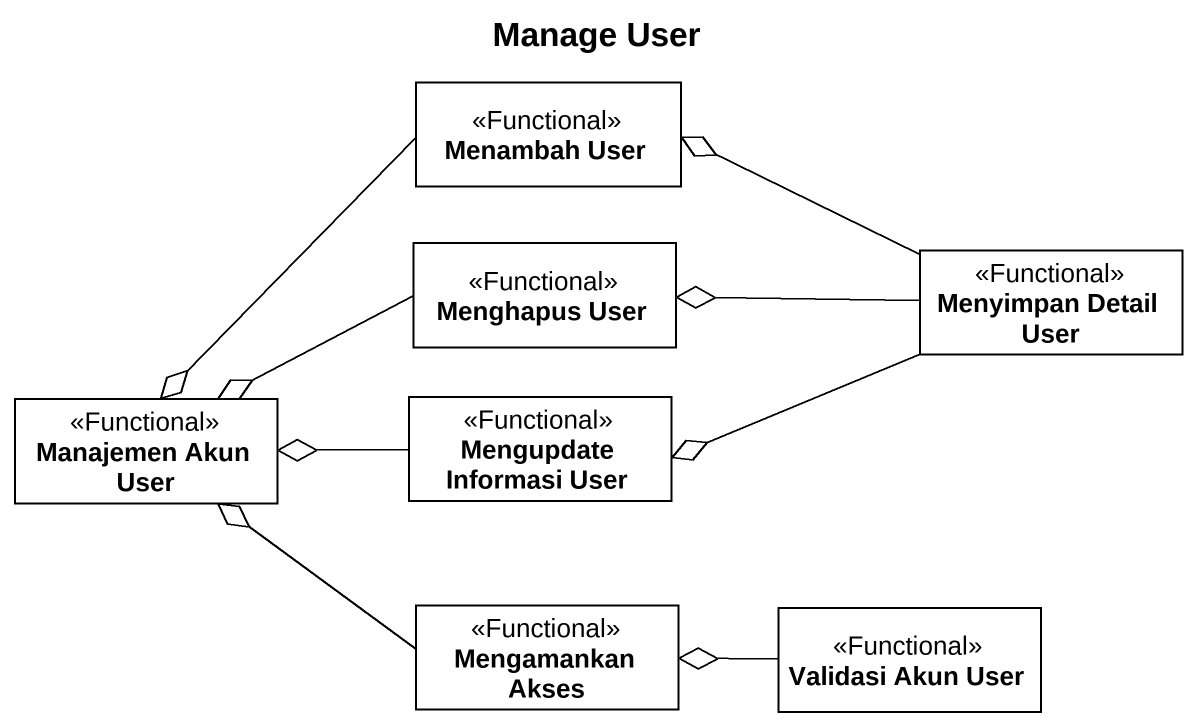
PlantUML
@startuml
title Manage User
hide circle
hide empty members
class "Menambah User" as Menambah_User <<Functional>>
class "Menghapus User" as Menghapus_User <<Functional>>
class "Menyimpan Detail User" as Menyimpan_Detail_User <<Functional>>
class "Manajemen Akun User" as Manajemen_Akun_User <<Functional>>
class "Mengupdate Informasi User" as Mengupdate_Informasi_User <<Functional>>
class "Mengamankan Akses" as Mengamankan_Akses <<Functional>>
class "Validasi Akun User" as Validasi_Akun_User <<Functional>>
Menambah_User --o Manajemen_Akun_User
Menghapus_User -left-o Manajemen_Akun_User
Menyimpan_Detail_User -left-o Menambah_User
Menyimpan_Detail_User -left-o Menghapus_User
Menyimpan_Detail_User -left-o Mengupdate_Informasi_User
Mengupdate_Informasi_User -left-o Manajemen_Akun_User
Mengamankan_Akses -left-o Manajemen_Akun_User
Validasi_Akun_User -left-o Mengamankan_Akses
@enduml
